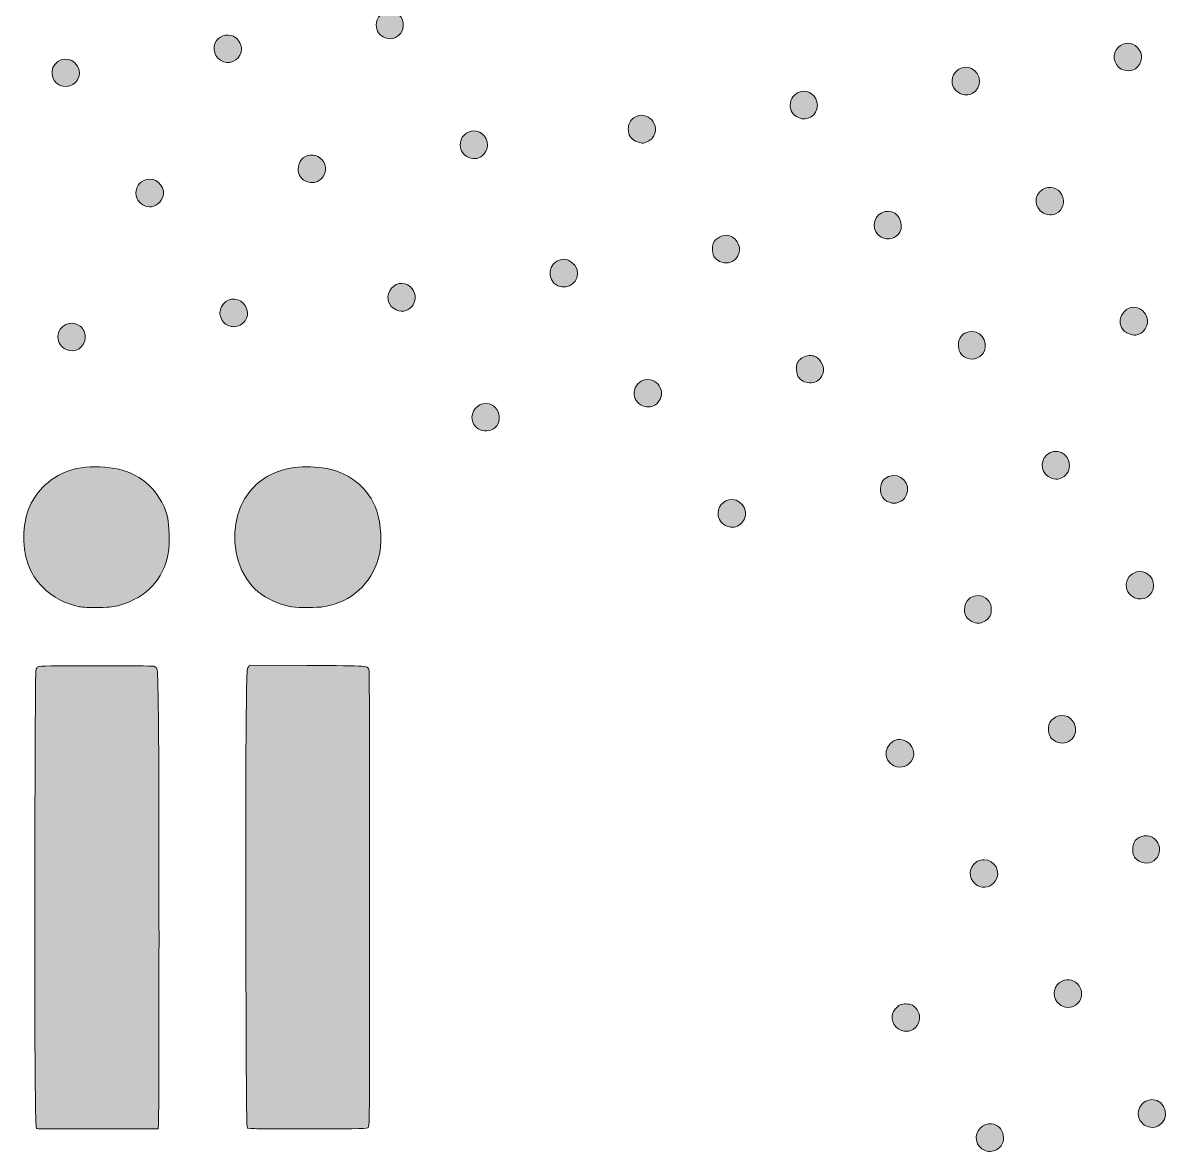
# Model space of a CAD drawing. Extents: x 0 to 500, y 2 to 498.
# Drawn here: x 358.2 to 496.3, y 227.4 to 363.2 of the extents above; entities that cross this region are included whole.
import ezdxf

# ---------------------------------------------------------------- set-up
doc = ezdxf.new("R2010")
doc.units = 0
doc.header["$MEASUREMENT"] = 0
doc.layers.add('LAYER_1', color=7, linetype='Continuous', lineweight=0)

# ---------------------------------------------------------------- blocks, each defined once
blk = doc.blocks.new('Block_0')
at = {"layer": 'LAYER_1', "true_color": 0x000000, "transparency": 33554687}
h = blk.add_hatch(color=18, dxfattribs=at)
h.dxf.hatch_style = 2
edge = h.paths.add_edge_path()
edge.add_spline(control_points=[(403.37, 364.22), (402.35, 365.17), (400.67, 364.38), (400.67, 362.95), (400.67, 362.19), (401.05, 361.65), (401.76, 361.39), (402.25, 361.22), (402.52, 361.23), (402.98, 361.43), (404.07, 361.93), (404.27, 363.38), (403.37, 364.22)], knot_values=[0, 0, 0, 0, 1, 1, 1, 2, 2, 2, 3, 3, 3, 4, 4, 4, 4], degree=3, periodic=0)
h = blk.add_hatch(color=18, dxfattribs=at)
h.dxf.hatch_style = 2
edge = h.paths.add_edge_path()
edge.add_spline(control_points=[(383.76, 361.42), (383.09, 361.93), (381.98, 361.75), (381.47, 361.06), (380.82, 360.18), (381.24, 358.88), (382.3, 358.49), (383.31, 358.12), (384.48, 358.95), (384.48, 360.04), (384.48, 360.48), (384.15, 361.12), (383.76, 361.42)], knot_values=[0, 0, 0, 0, 1, 1, 1, 2, 2, 2, 3, 3, 3, 4, 4, 4, 4], degree=3, periodic=0)
h = blk.add_hatch(color=18, dxfattribs=at)
h.dxf.hatch_style = 2
edge = h.paths.add_edge_path()
edge.add_spline(control_points=[(491.98, 357.67), (492.88, 358.33), (492.97, 359.47), (492.2, 360.24), (491.53, 360.91), (490.61, 360.91), (489.94, 360.24), (489.13, 359.43), (489.29, 358.2), (490.28, 357.63), (490.28, 357.63), (490.28, 357.63), (490.28, 357.63), (490.75, 357.35), (491.59, 357.37), (491.98, 357.67)], knot_values=[0, 0, 0, 0, 1, 1, 1, 2, 2, 2, 3, 3, 3, 4, 4, 4, 5, 5, 5, 5], degree=3, periodic=0)
h = blk.add_hatch(color=18, dxfattribs=at)
h.dxf.hatch_style = 2
edge = h.paths.add_edge_path()
edge.add_spline(control_points=[(362.01, 358.16), (361.27, 357.24), (361.8, 355.82), (362.98, 355.55), (364.13, 355.29), (365.23, 356.4), (364.93, 357.5), (364.55, 358.93), (362.92, 359.3), (362.01, 358.16)], knot_values=[0, 0, 0, 0, 1, 1, 1, 2, 2, 2, 3, 3, 3, 3], degree=3, periodic=0)
h = blk.add_hatch(color=18, dxfattribs=at)
h.dxf.hatch_style = 2
edge = h.paths.add_edge_path()
edge.add_spline(control_points=[(472.35, 354.7), (473.58, 355.33), (473.48, 357.15), (472.19, 357.72), (471.41, 358.06), (470.5, 357.71), (470.12, 356.93), (469.68, 356.02), (469.98, 355.16), (470.9, 354.67), (470.9, 354.67), (470.9, 354.67), (470.9, 354.67), (471.29, 354.47), (471.92, 354.48), (472.35, 354.7)], knot_values=[0, 0, 0, 0, 1, 1, 1, 2, 2, 2, 3, 3, 3, 4, 4, 4, 5, 5, 5, 5], degree=3, periodic=0)
h = blk.add_hatch(color=18, dxfattribs=at)
h.dxf.hatch_style = 2
edge = h.paths.add_edge_path()
edge.add_spline(control_points=[(451.67, 354.9), (450.93, 354.68), (450.46, 354.06), (450.46, 353.31), (450.46, 352.6), (450.78, 352.1), (451.44, 351.79), (452.51, 351.28), (453.73, 352.07), (453.73, 353.27), (453.73, 354.37), (452.68, 355.2), (451.67, 354.9)], knot_values=[0, 0, 0, 0, 1, 1, 1, 2, 2, 2, 3, 3, 3, 4, 4, 4, 4], degree=3, periodic=0)
h = blk.add_hatch(color=18, dxfattribs=at)
h.dxf.hatch_style = 2
edge = h.paths.add_edge_path()
edge.add_spline(control_points=[(433.87, 349.32), (435.06, 350.82), (433.25, 352.83), (431.66, 351.78), (431.21, 351.48), (430.99, 351.03), (430.99, 350.4), (430.99, 349.71), (431.27, 349.25), (431.87, 348.95), (432.13, 348.82), (432.47, 348.72), (432.63, 348.72), (433.02, 348.72), (433.63, 349.02), (433.87, 349.32)], knot_values=[0, 0, 0, 0, 1, 1, 1, 2, 2, 2, 3, 3, 3, 4, 4, 4, 5, 5, 5, 5], degree=3, periodic=0)
h = blk.add_hatch(color=18, dxfattribs=at)
h.dxf.hatch_style = 2
edge = h.paths.add_edge_path()
edge.add_spline(control_points=[(413.65, 347.44), (414.36, 348.24), (414.06, 349.59), (413.09, 350.03), (412.6, 350.25), (412.24, 350.26), (411.76, 350.04), (411.09, 349.73), (410.78, 349.23), (410.78, 348.47), (410.78, 347.8), (411.14, 347.28), (411.81, 346.99), (411.81, 346.99), (411.81, 346.99), (411.81, 346.99), (412.48, 346.7), (413.15, 346.86), (413.65, 347.44)], knot_values=[0, 0, 0, 0, 1, 1, 1, 2, 2, 2, 3, 3, 3, 4, 4, 4, 5, 5, 5, 6, 6, 6, 6], degree=3, periodic=0)
h = blk.add_hatch(color=18, dxfattribs=at)
h.dxf.hatch_style = 2
edge = h.paths.add_edge_path()
edge.add_spline(control_points=[(392.75, 347.29), (391.87, 347.19), (391.28, 346.49), (391.28, 345.57), (391.29, 344.83), (391.64, 344.36), (392.39, 344.07), (393.51, 343.63), (394.73, 344.62), (394.56, 345.83), (394.45, 346.71), (393.61, 347.38), (392.75, 347.29)], knot_values=[0, 0, 0, 0, 1, 1, 1, 2, 2, 2, 3, 3, 3, 4, 4, 4, 4], degree=3, periodic=0)
h = blk.add_hatch(color=18, dxfattribs=at)
h.dxf.hatch_style = 2
edge = h.paths.add_edge_path()
edge.add_spline(control_points=[(373.93, 341.14), (374.63, 341.34), (375.22, 342.26), (375.08, 342.94), (374.84, 344.1), (373.68, 344.73), (372.71, 344.23), (372.28, 344.02), (372.09, 343.8), (371.9, 343.36), (371.71, 342.9), (371.72, 342.49), (371.94, 342.02), (372.12, 341.62), (372.45, 341.33), (372.93, 341.16), (372.93, 341.16), (372.93, 341.16), (372.93, 341.16), (373.3, 341.03), (373.51, 341.02), (373.93, 341.14)], knot_values=[0, 0, 0, 0, 1, 1, 1, 2, 2, 2, 3, 3, 3, 4, 4, 4, 5, 5, 5, 6, 6, 6, 7, 7, 7, 7], degree=3, periodic=0)
h = blk.add_hatch(color=18, dxfattribs=at)
h.dxf.hatch_style = 2
edge = h.paths.add_edge_path()
edge.add_spline(control_points=[(483.13, 342.52), (482.69, 343.38), (481.62, 343.66), (480.79, 343.13), (479.72, 342.43), (479.78, 340.99), (480.92, 340.28), (481.26, 340.07), (482.07, 340.05), (482.44, 340.24), (483.26, 340.67), (483.56, 341.66), (483.13, 342.52)], knot_values=[0, 0, 0, 0, 1, 1, 1, 2, 2, 2, 3, 3, 3, 4, 4, 4, 4], degree=3, periodic=0)
h = blk.add_hatch(color=18, dxfattribs=at)
h.dxf.hatch_style = 2
edge = h.paths.add_edge_path()
edge.add_spline(control_points=[(463.81, 338.91), (463.74, 340.15), (462.57, 340.87), (461.47, 340.34), (460.3, 339.79), (460.26, 338.01), (461.4, 337.42), (462.22, 336.99), (463.19, 337.25), (463.63, 338), (463.8, 338.3), (463.84, 338.48), (463.81, 338.91)], knot_values=[0, 0, 0, 0, 1, 1, 1, 2, 2, 2, 3, 3, 3, 4, 4, 4, 4], degree=3, periodic=0)
h = blk.add_hatch(color=18, dxfattribs=at)
h.dxf.hatch_style = 2
edge = h.paths.add_edge_path()
edge.add_spline(control_points=[(443, 337.62), (442.35, 337.76), (441.45, 337.27), (441.19, 336.65), (441.02, 336.23), (441.11, 335.34), (441.36, 334.99), (441.47, 334.83), (441.74, 334.61), (441.96, 334.5), (443.42, 333.78), (444.89, 335.24), (444.18, 336.7), (443.98, 337.13), (443.47, 337.53), (443, 337.62)], knot_values=[0, 0, 0, 0, 1, 1, 1, 2, 2, 2, 3, 3, 3, 4, 4, 4, 5, 5, 5, 5], degree=3, periodic=0)
h = blk.add_hatch(color=18, dxfattribs=at)
h.dxf.hatch_style = 2
edge = h.paths.add_edge_path()
edge.add_spline(control_points=[(422.95, 334.73), (421.35, 334.43), (421.05, 332.25), (422.52, 331.58), (423.81, 330.99), (425.18, 332.12), (424.82, 333.47), (424.59, 334.29), (423.74, 334.87), (422.95, 334.73)], knot_values=[0, 0, 0, 0, 1, 1, 1, 2, 2, 2, 3, 3, 3, 3], degree=3, periodic=0)
h = blk.add_hatch(color=18, dxfattribs=at)
h.dxf.hatch_style = 2
edge = h.paths.add_edge_path()
edge.add_spline(control_points=[(402.29, 330.94), (401.83, 330.03), (402.14, 329.1), (403.06, 328.68), (404.8, 327.88), (406.21, 330.19), (404.76, 331.47), (403.97, 332.16), (402.78, 331.9), (402.29, 330.94)], knot_values=[0, 0, 0, 0, 1, 1, 1, 2, 2, 2, 3, 3, 3, 3], degree=3, periodic=0)
h = blk.add_hatch(color=18, dxfattribs=at)
h.dxf.hatch_style = 2
edge = h.paths.add_edge_path()
edge.add_spline(control_points=[(384.7, 329.44), (383.93, 330.3), (382.57, 330.09), (382.06, 329.04), (381.83, 328.56), (381.81, 328.16), (382.01, 327.69), (382.2, 327.22), (382.4, 327.01), (382.85, 326.81), (383.35, 326.58), (383.8, 326.59), (384.3, 326.84), (385.31, 327.35), (385.5, 328.56), (384.7, 329.44)], knot_values=[0, 0, 0, 0, 1, 1, 1, 2, 2, 2, 3, 3, 3, 4, 4, 4, 5, 5, 5, 5], degree=3, periodic=0)
h = blk.add_hatch(color=18, dxfattribs=at)
h.dxf.hatch_style = 2
edge = h.paths.add_edge_path()
edge.add_spline(control_points=[(492.3, 325.71), (493.31, 326.05), (493.74, 327.23), (493.18, 328.17), (492.5, 329.33), (490.88, 329.23), (490.31, 327.99), (490.09, 327.51), (490.09, 327.06), (490.31, 326.57), (490.5, 326.15), (490.77, 325.94), (491.33, 325.74), (491.33, 325.74), (491.33, 325.74), (491.33, 325.74), (491.76, 325.58), (491.9, 325.58), (492.3, 325.71)], knot_values=[0, 0, 0, 0, 1, 1, 1, 2, 2, 2, 3, 3, 3, 4, 4, 4, 5, 5, 5, 6, 6, 6, 6], degree=3, periodic=0)
h = blk.add_hatch(color=18, dxfattribs=at)
h.dxf.hatch_style = 2
edge = h.paths.add_edge_path()
edge.add_spline(control_points=[(365.06, 326.71), (364, 327.58), (362.4, 326.81), (362.4, 325.42), (362.4, 324.71), (362.72, 324.22), (363.38, 323.9), (364.44, 323.4), (365.68, 324.19), (365.68, 325.36), (365.68, 325.95), (365.49, 326.35), (365.06, 326.71)], knot_values=[0, 0, 0, 0, 1, 1, 1, 2, 2, 2, 3, 3, 3, 4, 4, 4, 4], degree=3, periodic=0)
h = blk.add_hatch(color=18, dxfattribs=at)
h.dxf.hatch_style = 2
edge = h.paths.add_edge_path()
edge.add_spline(control_points=[(471.47, 325.86), (470.91, 325.54), (470.65, 325.04), (470.69, 324.34), (470.74, 323.49), (471.17, 322.99), (472.03, 322.79), (472.88, 322.6), (473.8, 323.23), (473.92, 324.1), (474.11, 325.54), (472.7, 326.56), (471.47, 325.86)], knot_values=[0, 0, 0, 0, 1, 1, 1, 2, 2, 2, 3, 3, 3, 4, 4, 4, 4], degree=3, periodic=0)
h = blk.add_hatch(color=18, dxfattribs=at)
h.dxf.hatch_style = 2
edge = h.paths.add_edge_path()
edge.add_spline(control_points=[(454.45, 321.29), (454.55, 322.02), (453.96, 322.97), (453.3, 323.13), (452.85, 323.25), (452.17, 323.12), (451.82, 322.85), (451.32, 322.47), (451.18, 322.13), (451.22, 321.42), (451.27, 320.74), (451.45, 320.42), (452.01, 320.11), (452.45, 319.85), (453.14, 319.83), (453.61, 320.05), (454.01, 320.24), (454.39, 320.79), (454.45, 321.29)], knot_values=[0, 0, 0, 0, 1, 1, 1, 2, 2, 2, 3, 3, 3, 4, 4, 4, 5, 5, 5, 6, 6, 6, 6], degree=3, periodic=0)
h = blk.add_hatch(color=18, dxfattribs=at)
h.dxf.hatch_style = 2
edge = h.paths.add_edge_path()
edge.add_spline(control_points=[(434.18, 317.21), (434.83, 317.64), (435.11, 318.34), (434.93, 319.03), (434.72, 319.79), (434.09, 320.29), (433.33, 320.29), (432.57, 320.29), (431.94, 319.79), (431.74, 319.03), (431.54, 318.31), (431.86, 317.59), (432.54, 317.21), (432.54, 317.21), (432.54, 317.21), (432.54, 317.21), (433.05, 316.92), (433.75, 316.92), (434.18, 317.21)], knot_values=[0, 0, 0, 0, 1, 1, 1, 2, 2, 2, 3, 3, 3, 4, 4, 4, 5, 5, 5, 6, 6, 6, 6], degree=3, periodic=0)
h = blk.add_hatch(color=18, dxfattribs=at)
h.dxf.hatch_style = 2
edge = h.paths.add_edge_path()
edge.add_spline(control_points=[(414.26, 317.36), (413.22, 317.64), (412.19, 316.84), (412.19, 315.75), (412.18, 315.1), (412.51, 314.59), (413.17, 314.25), (413.78, 313.92), (414.76, 314.16), (415.17, 314.73), (415.83, 315.67), (415.35, 317.07), (414.26, 317.36)], knot_values=[0, 0, 0, 0, 1, 1, 1, 2, 2, 2, 3, 3, 3, 4, 4, 4, 4], degree=3, periodic=0)
h = blk.add_hatch(color=18, dxfattribs=at)
h.dxf.hatch_style = 2
edge = h.paths.add_edge_path()
edge.add_spline(control_points=[(484.05, 309.93), (484.05, 311.44), (482.38, 312.22), (481.3, 311.21), (480.39, 310.35), (480.69, 308.85), (481.87, 308.43), (482.31, 308.27), (482.53, 308.26), (482.94, 308.4), (483.6, 308.62), (484.05, 309.23), (484.05, 309.93)], knot_values=[0, 0, 0, 0, 1, 1, 1, 2, 2, 2, 3, 3, 3, 4, 4, 4, 4], degree=3, periodic=0)
h = blk.add_hatch(color=18, dxfattribs=at)
h.dxf.hatch_style = 2
edge = h.paths.add_edge_path()
edge.add_spline(control_points=[(464.41, 306.37), (465.05, 307.75), (463.72, 309.17), (462.29, 308.62), (461.68, 308.39), (461.38, 307.95), (461.33, 307.22), (461.27, 306.36), (461.63, 305.8), (462.4, 305.53), (462.85, 305.37), (463.04, 305.37), (463.49, 305.53), (463.96, 305.69), (464.2, 305.91), (464.41, 306.37)], knot_values=[0, 0, 0, 0, 1, 1, 1, 2, 2, 2, 3, 3, 3, 4, 4, 4, 5, 5, 5, 5], degree=3, periodic=0)
h = blk.add_hatch(color=18, dxfattribs=at)
h.dxf.hatch_style = 2
edge = h.paths.add_edge_path()
edge.add_spline(control_points=[(443.44, 305.86), (442.4, 305.86), (441.63, 304.93), (441.8, 303.87), (441.9, 303.29), (442.46, 302.73), (443.11, 302.57), (443.65, 302.44), (444.21, 302.62), (444.64, 303.06), (445.63, 304.08), (444.88, 305.86), (443.44, 305.86)], knot_values=[0, 0, 0, 0, 1, 1, 1, 2, 2, 2, 3, 3, 3, 4, 4, 4, 4], degree=3, periodic=0)
h = blk.add_hatch(color=18, dxfattribs=at)
h.dxf.hatch_style = 2
edge = h.paths.add_edge_path()
edge.add_spline(control_points=[(492.12, 297.16), (490.59, 296.75), (490.42, 294.72), (491.86, 294.06), (492.96, 293.55), (494.16, 294.32), (494.16, 295.53), (494.15, 296.64), (493.15, 297.44), (492.12, 297.16)], knot_values=[0, 0, 0, 0, 1, 1, 1, 2, 2, 2, 3, 3, 3, 3], degree=3, periodic=0)
h = blk.add_hatch(color=18, dxfattribs=at)
h.dxf.hatch_style = 2
edge = h.paths.add_edge_path()
edge.add_spline(control_points=[(474.38, 291.7), (474.61, 291.99), (474.65, 292.13), (474.65, 292.62), (474.65, 293.09), (474.6, 293.26), (474.38, 293.59), (473.48, 294.95), (471.42, 294.31), (471.42, 292.66), (471.42, 291.97), (471.7, 291.51), (472.3, 291.21), (472.55, 291.08), (472.91, 290.98), (473.08, 290.98), (473.51, 290.98), (474.07, 291.29), (474.38, 291.7)], knot_values=[0, 0, 0, 0, 1, 1, 1, 2, 2, 2, 3, 3, 3, 4, 4, 4, 5, 5, 5, 6, 6, 6, 6], degree=3, periodic=0)
h = blk.add_hatch(color=18, dxfattribs=at)
h.dxf.hatch_style = 2
edge = h.paths.add_edge_path()
edge.add_spline(control_points=[(482.05, 279.47), (481.62, 279.09), (481.49, 278.74), (481.54, 278.08), (481.59, 277.42), (481.83, 277.04), (482.39, 276.77), (483.86, 276.04), (485.32, 277.5), (484.6, 278.98), (484.13, 279.96), (482.88, 280.2), (482.05, 279.47)], knot_values=[0, 0, 0, 0, 1, 1, 1, 2, 2, 2, 3, 3, 3, 4, 4, 4, 4], degree=3, periodic=0)
h = blk.add_hatch(color=18, dxfattribs=at)
h.dxf.hatch_style = 2
edge = h.paths.add_edge_path()
edge.add_spline(control_points=[(465.16, 274.64), (465.37, 275.11), (465.38, 275.44), (465.19, 275.89), (464.87, 276.67), (464.11, 277.12), (463.38, 276.99), (461.79, 276.69), (461.48, 274.52), (462.94, 273.84), (462.94, 273.84), (462.94, 273.84), (462.94, 273.84), (463.78, 273.45), (464.78, 273.81), (465.16, 274.64)], knot_values=[0, 0, 0, 0, 1, 1, 1, 2, 2, 2, 3, 3, 3, 4, 4, 4, 5, 5, 5, 5], degree=3, periodic=0)
h = blk.add_hatch(color=18, dxfattribs=at)
h.dxf.hatch_style = 2
edge = h.paths.add_edge_path()
edge.add_spline(control_points=[(494.25, 265.09), (493.89, 265.4), (493.62, 265.47), (493.03, 265.41), (492.11, 265.32), (491.58, 264.63), (491.65, 263.63), (491.7, 263), (491.9, 262.68), (492.43, 262.37), (493.17, 261.95), (494.16, 262.16), (494.6, 262.83), (495.09, 263.57), (494.94, 264.51), (494.25, 265.09)], knot_values=[0, 0, 0, 0, 1, 1, 1, 2, 2, 2, 3, 3, 3, 4, 4, 4, 5, 5, 5, 5], degree=3, periodic=0)
h = blk.add_hatch(color=18, dxfattribs=at)
h.dxf.hatch_style = 2
edge = h.paths.add_edge_path()
edge.add_spline(control_points=[(473.76, 262.55), (473.24, 262.55), (472.84, 262.37), (472.51, 261.97), (471.83, 261.16), (472.04, 259.99), (472.96, 259.47), (473.73, 259.03), (474.63, 259.25), (475.13, 259.99), (475.87, 261.08), (475.07, 262.55), (473.76, 262.55)], knot_values=[0, 0, 0, 0, 1, 1, 1, 2, 2, 2, 3, 3, 3, 4, 4, 4, 4], degree=3, periodic=0)
h = blk.add_hatch(color=18, dxfattribs=at)
h.dxf.hatch_style = 2
edge = h.paths.add_edge_path()
edge.add_spline(control_points=[(485.22, 247.38), (484.73, 248.08), (483.88, 248.32), (483.15, 247.97), (482.2, 247.52), (481.9, 246.21), (482.58, 245.44), (482.89, 245.08), (483.12, 244.94), (483.54, 244.84), (483.92, 244.75), (484.41, 244.83), (484.77, 245.05), (485.53, 245.51), (485.75, 246.63), (485.22, 247.38)], knot_values=[0, 0, 0, 0, 1, 1, 1, 2, 2, 2, 3, 3, 3, 4, 4, 4, 5, 5, 5, 5], degree=3, periodic=0)
h = blk.add_hatch(color=18, dxfattribs=at)
h.dxf.hatch_style = 2
edge = h.paths.add_edge_path()
edge.add_spline(control_points=[(465.15, 245.05), (464.76, 245.25), (464.03, 245.27), (463.67, 245.09), (463.33, 244.91), (462.94, 244.48), (462.81, 244.16), (462.45, 243.21), (463.09, 242.12), (464.11, 241.95), (464.99, 241.79), (465.79, 242.34), (465.99, 243.22), (466.15, 243.89), (465.77, 244.72), (465.15, 245.05)], knot_values=[0, 0, 0, 0, 1, 1, 1, 2, 2, 2, 3, 3, 3, 4, 4, 4, 5, 5, 5, 5], degree=3, periodic=0)
h = blk.add_hatch(color=18, dxfattribs=at)
h.dxf.hatch_style = 2
edge = h.paths.add_edge_path()
edge.add_spline(control_points=[(493.97, 233.71), (492.9, 233.71), (492.09, 232.62), (492.38, 231.56), (492.5, 231.12), (492.97, 230.63), (493.42, 230.47), (493.87, 230.31), (494.24, 230.32), (494.68, 230.52), (496.26, 231.24), (495.71, 233.71), (493.97, 233.71)], knot_values=[0, 0, 0, 0, 1, 1, 1, 2, 2, 2, 3, 3, 3, 4, 4, 4, 4], degree=3, periodic=0)
h = blk.add_hatch(color=18, dxfattribs=at)
h.dxf.hatch_style = 2
edge = h.paths.add_edge_path()
edge.add_spline(control_points=[(474.36, 230.79), (473.2, 230.69), (472.51, 229.49), (473, 228.41), (473.18, 228.02), (473.51, 227.73), (473.99, 227.55), (474.38, 227.4), (475.05, 227.5), (475.41, 227.74), (476.79, 228.69), (476.02, 230.93), (474.36, 230.79)], knot_values=[0, 0, 0, 0, 1, 1, 1, 2, 2, 2, 3, 3, 3, 4, 4, 4, 4], degree=3, periodic=0)
at = {"layer": 'LAYER_1'}
for points, knots in [([(403.37, 364.22), (402.35, 365.17), (400.67, 364.38), (400.67, 362.95), (400.67, 362.19), (401.05, 361.65), (401.76, 361.39), (402.25, 361.22), (402.52, 361.23), (402.98, 361.43), (404.07, 361.93), (404.27, 363.38), (403.37, 364.22)], [0, 0, 0, 0, 1, 1, 1, 2, 2, 2, 3, 3, 3, 4, 4, 4, 4]), ([(383.76, 361.42), (383.09, 361.93), (381.98, 361.75), (381.47, 361.06), (380.82, 360.18), (381.24, 358.88), (382.3, 358.49), (383.31, 358.12), (384.48, 358.95), (384.48, 360.04), (384.48, 360.48), (384.15, 361.12), (383.76, 361.42)], [0, 0, 0, 0, 1, 1, 1, 2, 2, 2, 3, 3, 3, 4, 4, 4, 4]), ([(491.98, 357.67), (492.88, 358.33), (492.97, 359.47), (492.2, 360.24), (491.53, 360.91), (490.61, 360.91), (489.94, 360.24), (489.13, 359.43), (489.29, 358.2), (490.28, 357.63), (490.28, 357.63), (490.28, 357.63), (490.28, 357.63), (490.75, 357.35), (491.59, 357.37), (491.98, 357.67)], [0, 0, 0, 0, 1, 1, 1, 2, 2, 2, 3, 3, 3, 4, 4, 4, 5, 5, 5, 5]), ([(362.01, 358.16), (361.27, 357.24), (361.8, 355.82), (362.98, 355.55), (364.13, 355.29), (365.23, 356.4), (364.93, 357.5), (364.55, 358.93), (362.92, 359.3), (362.01, 358.16)], [0, 0, 0, 0, 1, 1, 1, 2, 2, 2, 3, 3, 3, 3]), ([(472.35, 354.7), (473.58, 355.33), (473.48, 357.15), (472.19, 357.72), (471.41, 358.06), (470.5, 357.71), (470.12, 356.93), (469.68, 356.02), (469.98, 355.16), (470.9, 354.67), (470.9, 354.67), (470.9, 354.67), (470.9, 354.67), (471.29, 354.47), (471.92, 354.48), (472.35, 354.7)], [0, 0, 0, 0, 1, 1, 1, 2, 2, 2, 3, 3, 3, 4, 4, 4, 5, 5, 5, 5]), ([(451.67, 354.9), (450.93, 354.68), (450.46, 354.06), (450.46, 353.31), (450.46, 352.6), (450.78, 352.1), (451.44, 351.79), (452.51, 351.28), (453.73, 352.07), (453.73, 353.27), (453.73, 354.37), (452.68, 355.2), (451.67, 354.9)], [0, 0, 0, 0, 1, 1, 1, 2, 2, 2, 3, 3, 3, 4, 4, 4, 4]), ([(433.87, 349.32), (435.06, 350.82), (433.25, 352.83), (431.66, 351.78), (431.21, 351.48), (430.99, 351.03), (430.99, 350.4), (430.99, 349.71), (431.27, 349.25), (431.87, 348.95), (432.13, 348.82), (432.47, 348.72), (432.63, 348.72), (433.02, 348.72), (433.63, 349.02), (433.87, 349.32)], [0, 0, 0, 0, 1, 1, 1, 2, 2, 2, 3, 3, 3, 4, 4, 4, 5, 5, 5, 5]), ([(413.65, 347.44), (414.36, 348.24), (414.06, 349.59), (413.09, 350.03), (412.6, 350.25), (412.24, 350.26), (411.76, 350.04), (411.09, 349.73), (410.78, 349.23), (410.78, 348.47), (410.78, 347.8), (411.14, 347.28), (411.81, 346.99), (411.81, 346.99), (411.81, 346.99), (411.81, 346.99), (412.48, 346.7), (413.15, 346.86), (413.65, 347.44)], [0, 0, 0, 0, 1, 1, 1, 2, 2, 2, 3, 3, 3, 4, 4, 4, 5, 5, 5, 6, 6, 6, 6]), ([(392.75, 347.29), (391.87, 347.19), (391.28, 346.49), (391.28, 345.57), (391.29, 344.83), (391.64, 344.36), (392.39, 344.07), (393.51, 343.63), (394.73, 344.62), (394.56, 345.83), (394.45, 346.71), (393.61, 347.38), (392.75, 347.29)], [0, 0, 0, 0, 1, 1, 1, 2, 2, 2, 3, 3, 3, 4, 4, 4, 4]), ([(373.93, 341.14), (374.63, 341.34), (375.22, 342.26), (375.08, 342.94), (374.84, 344.1), (373.68, 344.73), (372.71, 344.23), (372.28, 344.02), (372.09, 343.8), (371.9, 343.36), (371.71, 342.9), (371.72, 342.49), (371.94, 342.02), (372.12, 341.62), (372.45, 341.33), (372.93, 341.16), (372.93, 341.16), (372.93, 341.16), (372.93, 341.16), (373.3, 341.03), (373.51, 341.02), (373.93, 341.14)], [0, 0, 0, 0, 1, 1, 1, 2, 2, 2, 3, 3, 3, 4, 4, 4, 5, 5, 5, 6, 6, 6, 7, 7, 7, 7]), ([(483.13, 342.52), (482.69, 343.38), (481.62, 343.66), (480.79, 343.13), (479.72, 342.43), (479.78, 340.99), (480.92, 340.28), (481.26, 340.07), (482.07, 340.05), (482.44, 340.24), (483.26, 340.67), (483.56, 341.66), (483.13, 342.52)], [0, 0, 0, 0, 1, 1, 1, 2, 2, 2, 3, 3, 3, 4, 4, 4, 4]), ([(463.81, 338.91), (463.74, 340.15), (462.57, 340.87), (461.47, 340.34), (460.3, 339.79), (460.26, 338.01), (461.4, 337.42), (462.22, 336.99), (463.19, 337.25), (463.63, 338), (463.8, 338.3), (463.84, 338.48), (463.81, 338.91)], [0, 0, 0, 0, 1, 1, 1, 2, 2, 2, 3, 3, 3, 4, 4, 4, 4]), ([(443, 337.62), (442.35, 337.76), (441.45, 337.27), (441.19, 336.65), (441.02, 336.23), (441.11, 335.34), (441.36, 334.99), (441.47, 334.83), (441.74, 334.61), (441.96, 334.5), (443.42, 333.78), (444.89, 335.24), (444.18, 336.7), (443.98, 337.13), (443.47, 337.53), (443, 337.62)], [0, 0, 0, 0, 1, 1, 1, 2, 2, 2, 3, 3, 3, 4, 4, 4, 5, 5, 5, 5]), ([(422.95, 334.73), (421.35, 334.43), (421.05, 332.25), (422.52, 331.58), (423.81, 330.99), (425.18, 332.12), (424.82, 333.47), (424.59, 334.29), (423.74, 334.87), (422.95, 334.73)], [0, 0, 0, 0, 1, 1, 1, 2, 2, 2, 3, 3, 3, 3]), ([(402.29, 330.94), (401.83, 330.03), (402.14, 329.1), (403.06, 328.68), (404.8, 327.88), (406.21, 330.19), (404.76, 331.47), (403.97, 332.16), (402.78, 331.9), (402.29, 330.94)], [0, 0, 0, 0, 1, 1, 1, 2, 2, 2, 3, 3, 3, 3]), ([(384.7, 329.44), (383.93, 330.3), (382.57, 330.09), (382.06, 329.04), (381.83, 328.56), (381.81, 328.16), (382.01, 327.69), (382.2, 327.22), (382.4, 327.01), (382.85, 326.81), (383.35, 326.58), (383.8, 326.59), (384.3, 326.84), (385.31, 327.35), (385.5, 328.56), (384.7, 329.44)], [0, 0, 0, 0, 1, 1, 1, 2, 2, 2, 3, 3, 3, 4, 4, 4, 5, 5, 5, 5]), ([(492.3, 325.71), (493.31, 326.05), (493.74, 327.23), (493.18, 328.17), (492.5, 329.33), (490.88, 329.23), (490.31, 327.99), (490.09, 327.51), (490.09, 327.06), (490.31, 326.57), (490.5, 326.15), (490.77, 325.94), (491.33, 325.74), (491.33, 325.74), (491.33, 325.74), (491.33, 325.74), (491.76, 325.58), (491.9, 325.58), (492.3, 325.71)], [0, 0, 0, 0, 1, 1, 1, 2, 2, 2, 3, 3, 3, 4, 4, 4, 5, 5, 5, 6, 6, 6, 6]), ([(365.06, 326.71), (364, 327.58), (362.4, 326.81), (362.4, 325.42), (362.4, 324.71), (362.72, 324.22), (363.38, 323.9), (364.44, 323.4), (365.68, 324.19), (365.68, 325.36), (365.68, 325.95), (365.49, 326.35), (365.06, 326.71)], [0, 0, 0, 0, 1, 1, 1, 2, 2, 2, 3, 3, 3, 4, 4, 4, 4]), ([(471.47, 325.86), (470.91, 325.54), (470.65, 325.04), (470.69, 324.34), (470.74, 323.49), (471.17, 322.99), (472.03, 322.79), (472.88, 322.6), (473.8, 323.23), (473.92, 324.1), (474.11, 325.54), (472.7, 326.56), (471.47, 325.86)], [0, 0, 0, 0, 1, 1, 1, 2, 2, 2, 3, 3, 3, 4, 4, 4, 4]), ([(454.45, 321.29), (454.55, 322.02), (453.96, 322.97), (453.3, 323.13), (452.85, 323.25), (452.17, 323.12), (451.82, 322.85), (451.32, 322.47), (451.18, 322.13), (451.22, 321.42), (451.27, 320.74), (451.45, 320.42), (452.01, 320.11), (452.45, 319.85), (453.14, 319.83), (453.61, 320.05), (454.01, 320.24), (454.39, 320.79), (454.45, 321.29)], [0, 0, 0, 0, 1, 1, 1, 2, 2, 2, 3, 3, 3, 4, 4, 4, 5, 5, 5, 6, 6, 6, 6]), ([(434.18, 317.21), (434.83, 317.64), (435.11, 318.34), (434.93, 319.03), (434.72, 319.79), (434.09, 320.29), (433.33, 320.29), (432.57, 320.29), (431.94, 319.79), (431.74, 319.03), (431.54, 318.31), (431.86, 317.59), (432.54, 317.21), (432.54, 317.21), (432.54, 317.21), (432.54, 317.21), (433.05, 316.92), (433.75, 316.92), (434.18, 317.21)], [0, 0, 0, 0, 1, 1, 1, 2, 2, 2, 3, 3, 3, 4, 4, 4, 5, 5, 5, 6, 6, 6, 6]), ([(414.26, 317.36), (413.22, 317.64), (412.19, 316.84), (412.19, 315.75), (412.18, 315.1), (412.51, 314.59), (413.17, 314.25), (413.78, 313.92), (414.76, 314.16), (415.17, 314.73), (415.83, 315.67), (415.35, 317.07), (414.26, 317.36)], [0, 0, 0, 0, 1, 1, 1, 2, 2, 2, 3, 3, 3, 4, 4, 4, 4]), ([(484.05, 309.93), (484.05, 311.44), (482.38, 312.22), (481.3, 311.21), (480.39, 310.35), (480.69, 308.85), (481.87, 308.43), (482.31, 308.27), (482.53, 308.26), (482.94, 308.4), (483.6, 308.62), (484.05, 309.23), (484.05, 309.93)], [0, 0, 0, 0, 1, 1, 1, 2, 2, 2, 3, 3, 3, 4, 4, 4, 4]), ([(464.41, 306.37), (465.05, 307.75), (463.72, 309.17), (462.29, 308.62), (461.68, 308.39), (461.38, 307.95), (461.33, 307.22), (461.27, 306.36), (461.63, 305.8), (462.4, 305.53), (462.85, 305.37), (463.04, 305.37), (463.49, 305.53), (463.96, 305.69), (464.2, 305.91), (464.41, 306.37)], [0, 0, 0, 0, 1, 1, 1, 2, 2, 2, 3, 3, 3, 4, 4, 4, 5, 5, 5, 5]), ([(443.44, 305.86), (442.4, 305.86), (441.63, 304.93), (441.8, 303.87), (441.9, 303.29), (442.46, 302.73), (443.11, 302.57), (443.65, 302.44), (444.21, 302.62), (444.64, 303.06), (445.63, 304.08), (444.88, 305.86), (443.44, 305.86)], [0, 0, 0, 0, 1, 1, 1, 2, 2, 2, 3, 3, 3, 4, 4, 4, 4]), ([(492.12, 297.16), (490.59, 296.75), (490.42, 294.72), (491.86, 294.06), (492.96, 293.55), (494.16, 294.32), (494.16, 295.53), (494.15, 296.64), (493.15, 297.44), (492.12, 297.16)], [0, 0, 0, 0, 1, 1, 1, 2, 2, 2, 3, 3, 3, 3]), ([(474.38, 291.7), (474.61, 291.99), (474.65, 292.13), (474.65, 292.62), (474.65, 293.09), (474.6, 293.26), (474.38, 293.59), (473.48, 294.95), (471.42, 294.31), (471.42, 292.66), (471.42, 291.97), (471.7, 291.51), (472.3, 291.21), (472.55, 291.08), (472.91, 290.98), (473.08, 290.98), (473.51, 290.98), (474.07, 291.29), (474.38, 291.7)], [0, 0, 0, 0, 1, 1, 1, 2, 2, 2, 3, 3, 3, 4, 4, 4, 5, 5, 5, 6, 6, 6, 6]), ([(482.05, 279.47), (481.62, 279.09), (481.49, 278.74), (481.54, 278.08), (481.59, 277.42), (481.83, 277.04), (482.39, 276.77), (483.86, 276.04), (485.32, 277.5), (484.6, 278.98), (484.13, 279.96), (482.88, 280.2), (482.05, 279.47)], [0, 0, 0, 0, 1, 1, 1, 2, 2, 2, 3, 3, 3, 4, 4, 4, 4]), ([(465.16, 274.64), (465.37, 275.11), (465.38, 275.44), (465.19, 275.89), (464.87, 276.67), (464.11, 277.12), (463.38, 276.99), (461.79, 276.69), (461.48, 274.52), (462.94, 273.84), (462.94, 273.84), (462.94, 273.84), (462.94, 273.84), (463.78, 273.45), (464.78, 273.81), (465.16, 274.64)], [0, 0, 0, 0, 1, 1, 1, 2, 2, 2, 3, 3, 3, 4, 4, 4, 5, 5, 5, 5]), ([(494.25, 265.09), (493.89, 265.4), (493.62, 265.47), (493.03, 265.41), (492.11, 265.32), (491.58, 264.63), (491.65, 263.63), (491.7, 263), (491.9, 262.68), (492.43, 262.37), (493.17, 261.95), (494.16, 262.16), (494.6, 262.83), (495.09, 263.57), (494.94, 264.51), (494.25, 265.09)], [0, 0, 0, 0, 1, 1, 1, 2, 2, 2, 3, 3, 3, 4, 4, 4, 5, 5, 5, 5]), ([(473.76, 262.55), (473.24, 262.55), (472.84, 262.37), (472.51, 261.97), (471.83, 261.16), (472.04, 259.99), (472.96, 259.47), (473.73, 259.03), (474.63, 259.25), (475.13, 259.99), (475.87, 261.08), (475.07, 262.55), (473.76, 262.55)], [0, 0, 0, 0, 1, 1, 1, 2, 2, 2, 3, 3, 3, 4, 4, 4, 4]), ([(485.22, 247.38), (484.73, 248.08), (483.88, 248.32), (483.15, 247.97), (482.2, 247.52), (481.9, 246.21), (482.58, 245.44), (482.89, 245.08), (483.12, 244.94), (483.54, 244.84), (483.92, 244.75), (484.41, 244.83), (484.77, 245.05), (485.53, 245.51), (485.75, 246.63), (485.22, 247.38)], [0, 0, 0, 0, 1, 1, 1, 2, 2, 2, 3, 3, 3, 4, 4, 4, 5, 5, 5, 5]), ([(465.15, 245.05), (464.76, 245.25), (464.03, 245.27), (463.67, 245.09), (463.33, 244.91), (462.94, 244.48), (462.81, 244.16), (462.45, 243.21), (463.09, 242.12), (464.11, 241.95), (464.99, 241.79), (465.79, 242.34), (465.99, 243.22), (466.15, 243.89), (465.77, 244.72), (465.15, 245.05)], [0, 0, 0, 0, 1, 1, 1, 2, 2, 2, 3, 3, 3, 4, 4, 4, 5, 5, 5, 5]), ([(493.97, 233.71), (492.9, 233.71), (492.09, 232.62), (492.38, 231.56), (492.5, 231.12), (492.97, 230.63), (493.42, 230.47), (493.87, 230.31), (494.24, 230.32), (494.68, 230.52), (496.26, 231.24), (495.71, 233.71), (493.97, 233.71)], [0, 0, 0, 0, 1, 1, 1, 2, 2, 2, 3, 3, 3, 4, 4, 4, 4]), ([(474.36, 230.79), (473.2, 230.69), (472.51, 229.49), (473, 228.41), (473.18, 228.02), (473.51, 227.73), (473.99, 227.55), (474.38, 227.4), (475.05, 227.5), (475.41, 227.74), (476.79, 228.69), (476.02, 230.93), (474.36, 230.79)], [0, 0, 0, 0, 1, 1, 1, 2, 2, 2, 3, 3, 3, 4, 4, 4, 4])]:
    blk.add_open_spline(points, degree=3, knots=knots, dxfattribs=at)

msp = doc.modelspace()

# ---------------------------------------------------------------- hatches: boundary and pattern name
at = {"layer": 'LAYER_1', "true_color": 0x000000, "transparency": 33554687}
h = msp.add_hatch(color=18, dxfattribs=at)
h.dxf.hatch_style = 2
edge = h.paths.add_edge_path()
edge.add_spline(control_points=[(369.84, 293.17), (373.09, 294.13), (375.06, 296.22), (375.64, 299.36), (375.77, 300.01), (375.79, 300.54), (375.76, 301.74), (375.71, 303.41), (375.61, 303.92), (375.11, 305.05), (373.96, 307.67), (371.62, 309.36), (368.65, 309.69), (365.22, 310.07), (362.81, 309.42), (360.82, 307.58), (359.23, 306.1), (358.42, 304.27), (358.31, 301.87), (358.19, 299.04), (358.9, 296.99), (360.61, 295.27), (361.75, 294.14), (363.36, 293.29), (364.97, 292.98), (365.42, 292.89), (366.15, 292.87), (367.31, 292.89), (368.8, 292.92), (369.1, 292.95), (369.84, 293.17)], knot_values=[0, 0, 0, 0, 1, 1, 1, 2, 2, 2, 3, 3, 3, 4, 4, 4, 5, 5, 5, 6, 6, 6, 7, 7, 7, 8, 8, 8, 9, 9, 9, 10, 10, 10, 10], degree=3, periodic=0)
h = msp.add_hatch(color=18, dxfattribs=at)
h.dxf.hatch_style = 2
edge = h.paths.add_edge_path()
edge.add_spline(control_points=[(400.96, 298.87), (401.38, 300.34), (401.28, 302.93), (400.74, 304.52), (399.8, 307.29), (397.22, 309.32), (394.17, 309.69), (393.1, 309.81), (391.35, 309.82), (390.57, 309.69), (388.96, 309.43), (387.31, 308.64), (386.21, 307.62), (384.79, 306.29), (384, 304.67), (383.73, 302.55), (383.32, 299.29), (384.61, 296.01), (386.91, 294.44), (387.98, 293.72), (389.48, 293.1), (390.52, 292.95), (391.46, 292.82), (393.56, 292.84), (394.44, 292.99), (397.7, 293.56), (400.06, 295.68), (400.96, 298.87)], knot_values=[0, 0, 0, 0, 1, 1, 1, 2, 2, 2, 3, 3, 3, 4, 4, 4, 5, 5, 5, 6, 6, 6, 7, 7, 7, 8, 8, 8, 9, 9, 9, 9], degree=3, periodic=0)
h = msp.add_hatch(color=18, dxfattribs=at)
h.dxf.hatch_style = 2
edge = h.paths.add_edge_path()
edge.add_spline(control_points=[(367.22, 230.19), (363.26, 230.18), (359.95, 230.19), (359.86, 230.22), (359.86, 230.22), (359.86, 230.22), (359.86, 230.22), (359.72, 230.25), (359.7, 231.03), (359.64, 238.98), (359.56, 248.59), (359.64, 284.74), (359.74, 285.3), (359.78, 285.51), (359.88, 285.69), (360, 285.76), (360.15, 285.85), (361.79, 285.88), (366.94, 285.88), (370.64, 285.88), (373.79, 285.85), (373.93, 285.81), (374.07, 285.77), (374.24, 285.64), (374.3, 285.53), (374.38, 285.37), (374.43, 283.84), (374.48, 279.7), (374.57, 272.85), (374.57, 231.66), (374.48, 230.81), (374.48, 230.81), (374.43, 230.2), (374.43, 230.2), (374.43, 230.2), (367.22, 230.19), (367.22, 230.19)], knot_values=[0, 0, 0, 0, 1, 1, 1, 2, 2, 2, 3, 3, 3, 4, 4, 4, 5, 5, 5, 6, 6, 6, 7, 7, 7, 8, 8, 8, 9, 9, 9, 10, 10, 10, 11, 11, 11, 12, 12, 12, 12], degree=3, periodic=0)
h = msp.add_hatch(color=18, dxfattribs=at)
h.dxf.hatch_style = 2
edge = h.paths.add_edge_path()
edge.add_spline(control_points=[(392.79, 230.19), (399.14, 230.2), (399.55, 230.21), (399.71, 230.37), (399.87, 230.53), (399.88, 231.75), (399.88, 257.74), (399.88, 272.7), (399.85, 285.09), (399.81, 285.27), (399.67, 285.91), (400.05, 285.88), (392.37, 285.91), (392.37, 285.91), (385.43, 285.93), (385.43, 285.93), (385.43, 285.93), (385.26, 285.68), (385.26, 285.68), (385.11, 285.44), (385.09, 284.9), (385.02, 277.88), (384.93, 269.73), (385.02, 231.53), (385.12, 230.76), (385.12, 230.76), (385.19, 230.29), (385.19, 230.29), (385.19, 230.29), (385.61, 230.24), (385.61, 230.24), (385.84, 230.2), (389.07, 230.18), (392.79, 230.19)], knot_values=[0, 0, 0, 0, 1, 1, 1, 2, 2, 2, 3, 3, 3, 4, 4, 4, 5, 5, 5, 6, 6, 6, 7, 7, 7, 8, 8, 8, 9, 9, 9, 10, 10, 10, 11, 11, 11, 11], degree=3, periodic=0)

# ---------------------------------------------------------------- linework, layer by layer
at = {"layer": 'LAYER_1'}
for points in [[(364.97, 292.98)], [(390.52, 292.95)]]:
    msp.add_lwpolyline(points, dxfattribs=at)
for points, knots in [([(369.84, 293.17), (373.09, 294.13), (375.06, 296.22), (375.64, 299.36), (375.77, 300.01), (375.79, 300.54), (375.76, 301.74), (375.71, 303.41), (375.61, 303.92), (375.11, 305.05), (373.96, 307.67), (371.62, 309.36), (368.65, 309.69), (365.22, 310.07), (362.81, 309.42), (360.82, 307.58), (359.23, 306.1), (358.42, 304.27), (358.31, 301.87), (358.19, 299.04), (358.9, 296.99), (360.61, 295.27), (361.75, 294.14), (363.36, 293.29), (364.97, 292.98), (365.42, 292.89), (366.15, 292.87), (367.31, 292.89), (368.8, 292.92), (369.1, 292.95), (369.84, 293.17)], [0, 0, 0, 0, 1, 1, 1, 2, 2, 2, 3, 3, 3, 4, 4, 4, 5, 5, 5, 6, 6, 6, 7, 7, 7, 8, 8, 8, 9, 9, 9, 10, 10, 10, 10]), ([(400.96, 298.87), (401.38, 300.34), (401.28, 302.93), (400.74, 304.52), (399.8, 307.29), (397.22, 309.32), (394.17, 309.69), (393.1, 309.81), (391.35, 309.82), (390.57, 309.69), (388.96, 309.43), (387.31, 308.64), (386.21, 307.62), (384.79, 306.29), (384, 304.67), (383.73, 302.55), (383.32, 299.29), (384.61, 296.01), (386.91, 294.44), (387.98, 293.72), (389.48, 293.1), (390.52, 292.95), (391.46, 292.82), (393.56, 292.84), (394.44, 292.99), (397.7, 293.56), (400.06, 295.68), (400.96, 298.87)], [0, 0, 0, 0, 1, 1, 1, 2, 2, 2, 3, 3, 3, 4, 4, 4, 5, 5, 5, 6, 6, 6, 7, 7, 7, 8, 8, 8, 9, 9, 9, 9]), ([(367.22, 230.19), (363.26, 230.18), (359.95, 230.19), (359.86, 230.22), (359.86, 230.22), (359.86, 230.22), (359.86, 230.22), (359.72, 230.25), (359.7, 231.03), (359.64, 238.98), (359.56, 248.59), (359.64, 284.74), (359.74, 285.3), (359.78, 285.51), (359.88, 285.69), (360, 285.76), (360.15, 285.85), (361.79, 285.88), (366.94, 285.88), (370.64, 285.88), (373.79, 285.85), (373.93, 285.81), (374.07, 285.77), (374.24, 285.64), (374.3, 285.53), (374.38, 285.37), (374.43, 283.84), (374.48, 279.7), (374.57, 272.85), (374.57, 231.66), (374.48, 230.81), (374.48, 230.81), (374.43, 230.2), (374.43, 230.2), (374.43, 230.2), (367.22, 230.19), (367.22, 230.19)], [0, 0, 0, 0, 1, 1, 1, 2, 2, 2, 3, 3, 3, 4, 4, 4, 5, 5, 5, 6, 6, 6, 7, 7, 7, 8, 8, 8, 9, 9, 9, 10, 10, 10, 11, 11, 11, 12, 12, 12, 12]), ([(392.79, 230.19), (399.14, 230.2), (399.55, 230.21), (399.71, 230.37), (399.87, 230.53), (399.88, 231.75), (399.88, 257.74), (399.88, 272.7), (399.85, 285.09), (399.81, 285.27), (399.67, 285.91), (400.05, 285.88), (392.37, 285.91), (392.37, 285.91), (385.43, 285.93), (385.43, 285.93), (385.43, 285.93), (385.26, 285.68), (385.26, 285.68), (385.11, 285.44), (385.09, 284.9), (385.02, 277.88), (384.93, 269.73), (385.02, 231.53), (385.12, 230.76), (385.12, 230.76), (385.19, 230.29), (385.19, 230.29), (385.19, 230.29), (385.61, 230.24), (385.61, 230.24), (385.84, 230.2), (389.07, 230.18), (392.79, 230.19)], [0, 0, 0, 0, 1, 1, 1, 2, 2, 2, 3, 3, 3, 4, 4, 4, 5, 5, 5, 6, 6, 6, 7, 7, 7, 8, 8, 8, 9, 9, 9, 10, 10, 10, 11, 11, 11, 11])]:
    msp.add_open_spline(points, degree=3, knots=knots, dxfattribs=at)

# ---------------------------------------------------------------- block references
msp.add_blockref('Block_0', (0, 0), dxfattribs=at)

doc.saveas('drawing.dxf')
